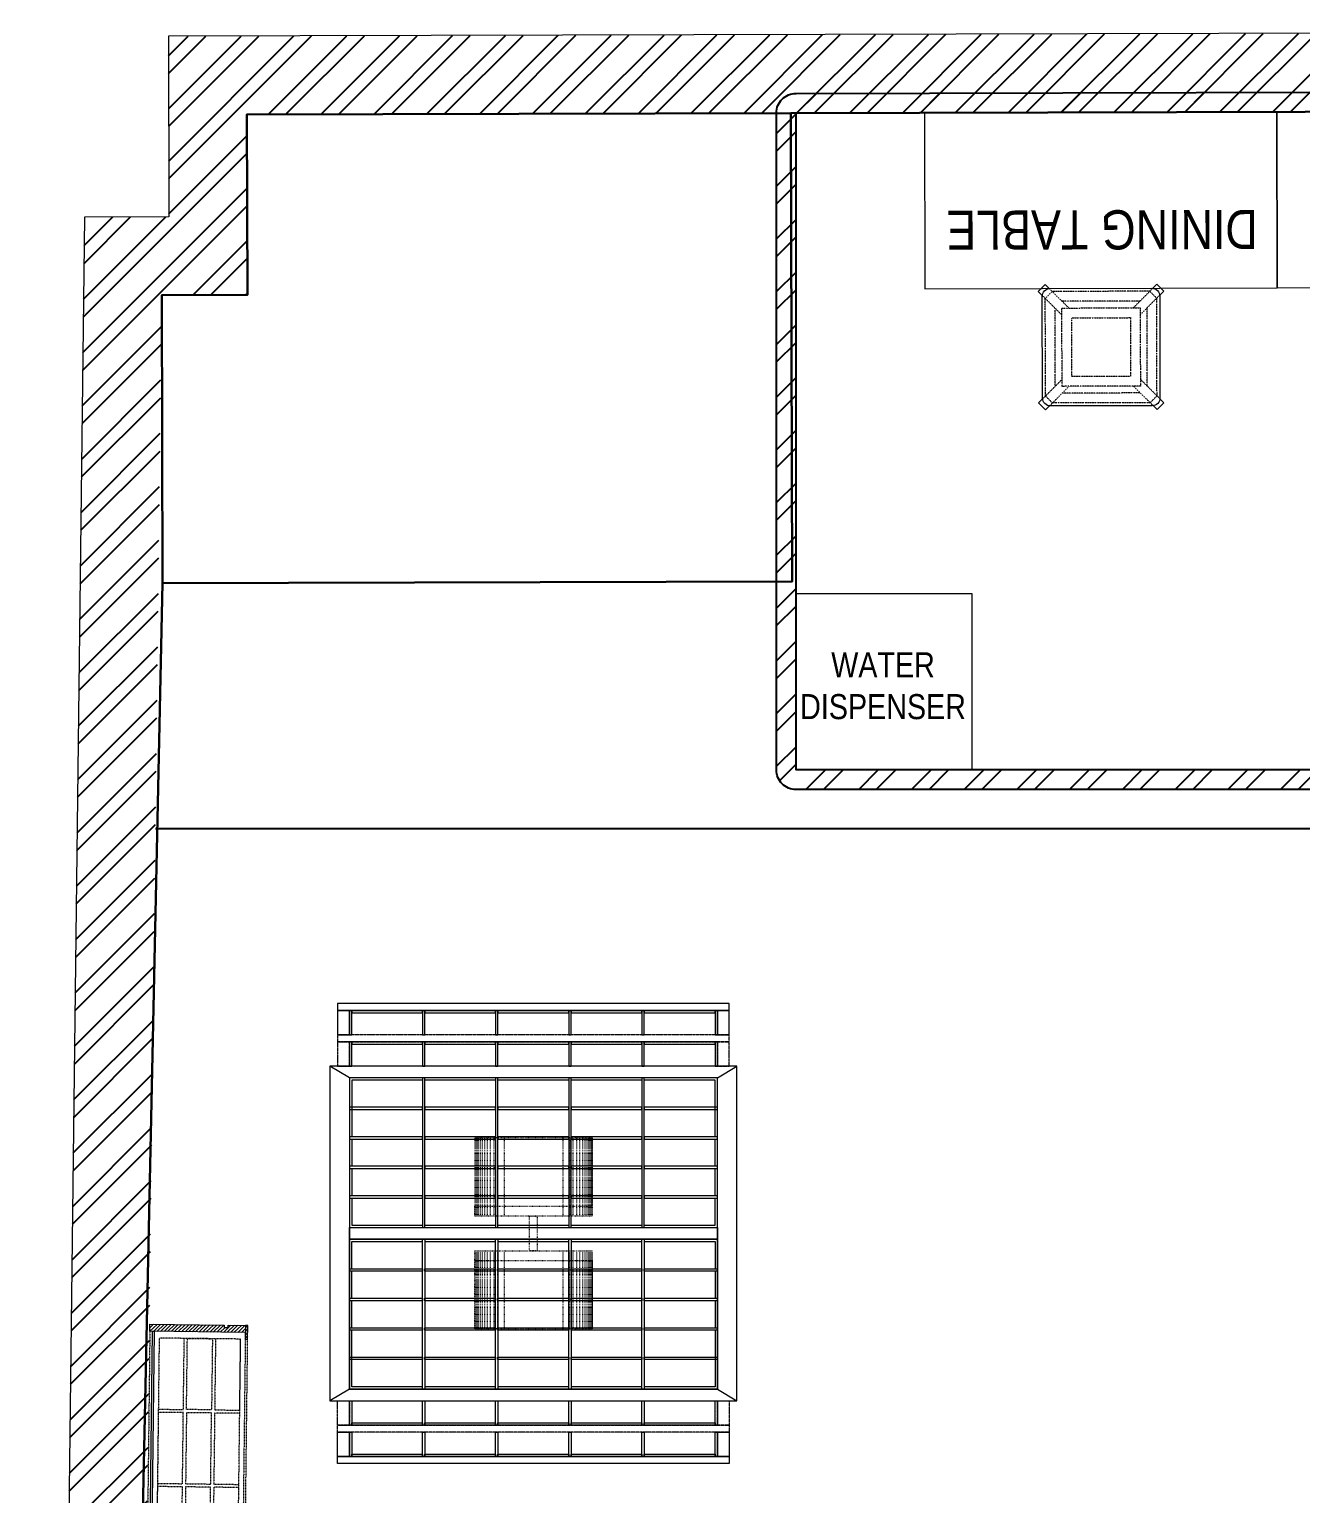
# Model space of a CAD drawing. Header units: millimetres. Extents: x -8946 to 2684, y -2892 to 9932.
# Drawn here: x -8946 to -5698, y 6191 to 9932 of the extents above; entities that cross this region are included whole.
import ezdxf

# ---------------------------------------------------------------- set-up
doc = ezdxf.new("R2010")
doc.units = ezdxf.units.MM
for name, pattern in [('a_p6_plan_L18$0$HIDDEN', [0.375, 0.25, -0.125]), ('ACAD_ISO03W100', [30, 12, -18]), ('DASHED', [100, -100])]:
    doc.linetypes.add(name, pattern=pattern)
for name, color, linetype, lineweight in [('I-LK DIM', 252, 'Continuous', 5), ('I-LK FF&E', 1, 'Continuous', 9), ('I-LK TEXT', 31, 'Continuous', 5), ('LN-ELEVATION-1', 81, 'Continuous', 13), ('LN-ELEVATION-2', 103, 'Continuous', 20), ('LN-ELEVATION-3', 125, 'a_p6_plan_L18$0$HIDDEN', 18), ('LN-ELEVATION-4', 145, 'Continuous', 13), ('LN-ELEVATION-5', 167, 'Continuous', 5), ('LN-HATCH', 251, 'Continuous', 0)]:
    doc.layers.add(name, color=color, linetype=linetype, lineweight=lineweight)
for name, color, linetype in [('RETAIL_SEPARATOR', 4, 'DASHED'), ('WALLS', 7, 'Continuous'), ('WALLS_3D', 7, 'Continuous')]:
    doc.layers.add(name, color=color, linetype=linetype)
doc.styles.add('LK TXT', font='Arial Narrow.ttf')
pattern_1 = [(45, (0, 0), (-67.3519, 67.3519), []), (45, (44.9, 0), (-67.3519, 67.3519), [])]
pattern_2 = [(45, (7858054.0837, 3504049.203), (-4.4901280605, 4.4901280605), [])]

# ---------------------------------------------------------------- blocks, each defined once
blk = doc.blocks.new('STORAGE_RACK_1')
at = {"layer": 'I-LK FF&E'}
blk.add_lwpolyline([(900, 450), (0, 450), (0, 0), (900, 0)], close=True, dxfattribs=at)
at = {"layer": 'I-LK TEXT', "color": 0, "linetype": 'Continuous', "ltscale": 3, "insert": (150.5, 360.1), "char_height": 100, "attachment_point": 1, "style": 'LK TXT'}
blk.add_mtext_dynamic_manual_height_columns('\\pxqc,t10;STORAGE \\P\\ptz;RACK', width=555.025, gutter_width=1, heights=[0], dxfattribs=at)
blk = doc.blocks.new('dfghthrtwe')
at = {"layer": 'LN-ELEVATION-1', "ltscale": 0.5}
blk.add_lwpolyline([(130, -225), (-130, -225, -0.414214), (-150, -205), (-150, 55, -0.414214), (-130, 75), (130, 75, -0.414214), (150, 55), (150, -205, -0.414214)], format="xyb", close=True, dxfattribs=at)
at = {"layer": 'LN-ELEVATION-3', "linetype": 'ACAD_ISO03W100', "ltscale": 0.05}
for p, q in [((-100, 7.3), (-142.4, 49.7)), ((-142.4, -199.7), (-142.4, 49.7)), ((-82.3, 25), (-124.7, 67.4)), ((124.7, 67.4), (-124.7, 67.4)), ((99.7, 42.4), (-99.7, 42.4)), ((82.3, 25), (124.7, 67.4)), ((100, 7.3), (142.4, 49.7)), ((142.4, -199.7), (142.4, 49.7)), ((-117.4, -174.7), (-117.4, 24.7)), ((117.4, -174.7), (117.4, 24.7)), ((-100, -157.3), (-142.4, -199.7)), ((-82.3, -175), (-124.7, -217.4)), ((82.3, -175), (124.7, -217.4)), ((100, -157.3), (142.4, -199.7)), ((124.7, -217.4), (-124.7, -217.4)), ((99.7, -192.4), (-99.7, -192.4))]:
    blk.add_line(p, q, dxfattribs=at)
for points in [[(-132.2, 74.9), (-124.7, 67.4), (-142.4, 49.7), (-149.9, 57.2)], [(132.2, 74.9), (124.7, 67.4), (142.4, 49.7), (149.9, 57.2)], [(-132.2, -224.9), (-124.7, -217.4), (-142.4, -199.7), (-149.9, -207.2)], [(132.2, -224.9), (124.7, -217.4), (142.4, -199.7), (149.9, -207.2)]]:
    blk.add_lwpolyline(points, dxfattribs=at)
for points in [[(100, -175), (-100, -175), (-100, 25), (100, 25)], [(75, -150), (-75, -150), (-75, 0), (75, 0)]]:
    blk.add_lwpolyline(points, close=True, dxfattribs=at)
at = {"layer": 'LN-ELEVATION-5', "ltscale": 0.5}
for points in [[(-149.9, 57.2), (-160.1, 67.4), (-142.4, 85.1), (-132.2, 74.9)], [(149.9, 57.2), (160.1, 67.4), (142.4, 85.1), (132.2, 74.9)], [(-149.9, -207.2), (-160.1, -217.4), (-142.4, -235.1), (-132.2, -224.9)], [(149.9, -207.2), (160.1, -217.4), (142.4, -235.1), (132.2, -224.9)]]:
    blk.add_lwpolyline(points, dxfattribs=at)
blk = doc.blocks.new('DINING_TABLE_MEDIUM_1', base_point=(0, 40.4))
at = {"layer": 'I-LK FF&E'}
blk.add_lwpolyline([(0, 40.4), (900, 40.4), (900, 490.4), (0, 490.4)], close=True, dxfattribs=at)
at = {"layer": 'I-LK FF&E', "rotation": 180}
blk.add_blockref('DFGHTHRTWE', (450, 565.4), dxfattribs=at)
at = {"layer": 'I-LK TEXT', "color": 0, "linetype": 'Continuous', "ltscale": 3, "insert": (55, 390.9), "char_height": 100, "attachment_point": 1, "style": 'LK TXT'}
blk.add_mtext_dynamic_manual_height_columns('\\pxqc;DINING TABLE', width=783.964, gutter_width=1, heights=[0], dxfattribs=at)
blk = doc.blocks.new('WATER_DISPENSER_1')
at = {"layer": 'I-LK FF&E'}
blk.add_lwpolyline([(0, 0), (450, 0), (450, 450), (0, 450)], close=True, dxfattribs=at)
at = {"layer": 'I-LK TEXT', "color": 0, "linetype": 'Continuous', "ltscale": 3, "insert": (109.4, 300.4), "char_height": 64.004, "attachment_point": 1, "style": 'LK TXT'}
blk.add_mtext_dynamic_manual_height_columns('\\pxqc;WATER \\PDISPENSER', width=225.434, gutter_width=0.64, heights=[0], dxfattribs=at)
blk = doc.blocks.new('12mm vc plan')
at = {"layer": 'LN-HATCH', "ltscale": 0.5}
h = blk.add_hatch(dxfattribs=at)
h.set_pattern_fill('ANSI31', color=256, scale=2)
h.set_pattern_definition([(45, (3760859.753, 1795248.936), (-4.490128061, 4.490128061), [])])
h.paths.add_polyline_path([(-1200, 250), (-1200, 60), (-1194, 60), (-1194, 50), (-1200, 50), (-1200, 6), (-1182, 6), (-1182, 250)])
h = blk.add_hatch(dxfattribs=at)
h.set_pattern_fill('ANSI31', color=256, scale=2)
h.set_pattern_definition(pattern_2)
h.paths.add_polyline_path([(0, 250), (0, 60), (-6, 60), (-6, 50), (0, 50), (0, 6), (-18, 6), (-18, 250)])
h = blk.add_hatch(dxfattribs=at)
h.set_pattern_fill('ANSI31', color=256, scale=2)
h.set_pattern_definition([(45, (7858047.0837, 3504049.203), (-4.4901280605, 4.4901280605), [])])
h.paths.add_polyline_path([(-1165, 6), (-1165, 0), (-1200, 0), (-1200, 6)])
h = blk.add_hatch(dxfattribs=at)
h.set_pattern_fill('ANSI31', color=256, scale=2)
h.set_pattern_definition(pattern_2)
h.paths.add_polyline_path([(-28, 6), (-28, 0), (0, 0), (0, 6)])
at = {"layer": 'LN-ELEVATION-1', "ltscale": 0.5}
for points in [[(-1200, 250), (-1200, 60), (-1194, 60), (-1194, 50), (-1200, 50), (-1200, 6), (-1182, 6), (-1182, 250)], [(-18, 238), (-1182, 238), (-1182, 244), (-18, 244)], [(0, 250), (0, 60), (-6, 60), (-6, 50), (0, 50), (0, 6), (-18, 6), (-18, 250)], [(-1165, 6), (-1165, 0), (-1200, 0), (-1200, 6)], [(-35, 6), (-35, 0), (0, 0), (0, 6)]]:
    blk.add_lwpolyline(points, close=True, dxfattribs=at)
at = {"layer": 'LN-ELEVATION-3', "ltscale": 0.5}
for p, q in [((-1182, 250), (-18, 250)), ((-1165, 6), (-35, 6)), ((-35, 0), (-1165, 0))]:
    blk.add_line(p, q, dxfattribs=at)
for points in [[(-1165, 226), (-35, 226), (-35, 18), (-1165, 18)], [(-1165, 226), (-983.3, 226), (-983.3, 162), (-1165, 162)], [(-975.3, 226), (-793.7, 226), (-793.7, 162), (-975.3, 162)], [(-785.7, 226), (-604, 226), (-604, 162), (-785.7, 162)], [(-596, 226), (-414.3, 226), (-414.3, 162), (-596, 162)], [(-406.3, 226), (-224.7, 226), (-224.7, 162), (-406.3, 162)], [(-216.7, 226), (-35, 226), (-35, 162), (-216.7, 162)], [(-1165, 90), (-983.3, 90), (-983.3, 154), (-1165, 154)], [(-975.3, 154), (-793.7, 154), (-793.7, 90), (-975.3, 90)], [(-785.7, 154), (-604, 154), (-604, 90), (-785.7, 90)], [(-596, 154), (-414.3, 154), (-414.3, 90), (-596, 90)], [(-406.3, 154), (-224.7, 154), (-224.7, 90), (-406.3, 90)], [(-216.7, 154), (-35, 154), (-35, 90), (-216.7, 90)], [(-1165, 82), (-983.3, 82), (-983.3, 18), (-1165, 18)], [(-975.3, 82), (-793.7, 82), (-793.7, 18), (-975.3, 18)], [(-785.7, 82), (-604, 82), (-604, 18), (-785.7, 18)], [(-596, 82), (-414.3, 82), (-414.3, 18), (-596, 18)], [(-406.3, 82), (-224.7, 82), (-224.7, 18), (-406.3, 18)], [(-216.7, 82), (-35, 82), (-35, 18), (-216.7, 18)]]:
    blk.add_lwpolyline(points, close=True, dxfattribs=at)
blk = doc.blocks.new('VC_FIXTURE_LARGE_7', base_point=(0, 0))
at = {"layer": 'I-LK FF&E', "xscale": -1}
blk.add_blockref('12MM VC PLAN', (0, 0), dxfattribs=at)
blk = doc.blocks.new('euro mirror')
at = {"layer": 'LN-ELEVATION-4', "linetype": 'ACAD_ISO03W100', "ltscale": 0.1}
blk.add_lwpolyline([(0, 47.3), (0, -41.5), (-20, -41.5), (-20, 47.3)], close=True, dxfattribs=at)
at = {"layer": 'LN-ELEVATION-5', "linetype": 'ACAD_ISO03W100', "ltscale": 0.1}
for p, q in [((-159.9, 246.9), (-159.9, 47.3)), ((-159.7, 246.9), (-159.7, 47.3)), ((-159.4, 246.9), (-159.4, 47.3)), ((-159, 246.9), (-159, 47.3)), ((-158.5, 246.9), (-158.5, 47.3)), ((-157.9, 246.9), (-157.9, 47.3)), ((-157.1, 246.9), (-157.1, 47.3)), ((-156.1, 246.9), (-156.1, 47.3)), ((-154.1, 246.9), (-154.1, 47.3)), ((-151.1, 246.9), (-151.1, 47.3)), ((-146.1, 246.9), (-146.1, 47.3)), ((-141.1, 246.9), (-141.1, 47.3)), ((-135.1, 246.9), (-135.1, 47.3)), ((-128.1, 246.9), (-128.1, 47.3)), ((-120.1, 246.9), (-120.1, 47.3)), ((-111.1, 246.9), (-111.1, 47.3)), ((-102.1, 246.9), (-102.1, 47.3)), ((-85, 246.9), (-85, 47.3)), ((65, 246.9), (65, 47.3)), ((82.1, 246.9), (82.1, 47.3)), ((91.1, 246.9), (91.1, 47.3)), ((100.1, 246.9), (100.1, 47.3)), ((108.1, 246.9), (108.1, 47.3)), ((115.1, 246.9), (115.1, 47.3)), ((121.1, 246.9), (121.1, 47.3)), ((126.1, 246.9), (126.1, 47.3)), ((131.1, 246.9), (131.1, 47.3)), ((134.1, 246.9), (134.1, 47.3)), ((136.1, 246.9), (136.1, 47.3)), ((137.1, 246.9), (137.1, 47.3)), ((137.9, 246.9), (137.9, 47.3)), ((138.5, 246.9), (138.5, 47.3)), ((139, 246.9), (139, 47.3)), ((139.4, 246.9), (139.4, 47.3)), ((139.7, 246.9), (139.7, 47.3)), ((139.9, 246.9), (139.9, 47.3)), ((-159.9, -41.5), (-159.9, -241.1)), ((-159.7, -41.5), (-159.7, -241.1)), ((-159.4, -41.5), (-159.4, -241.1)), ((-159, -41.5), (-159, -241.1)), ((-158.5, -41.5), (-158.5, -241.1)), ((-157.9, -41.5), (-157.9, -241.1)), ((-157.1, -41.5), (-157.1, -241.1)), ((-156.1, -41.5), (-156.1, -241.1)), ((-154.1, -41.5), (-154.1, -241.1)), ((-151.1, -41.5), (-151.1, -241.1)), ((-146.1, -41.5), (-146.1, -241.1)), ((-141.1, -41.5), (-141.1, -241.1)), ((-135.1, -41.5), (-135.1, -241.1)), ((-128.1, -41.5), (-128.1, -241.1)), ((-120.1, -41.5), (-120.1, -241.1)), ((-111.1, -41.5), (-111.1, -241.1)), ((-102.1, -41.5), (-102.1, -241.1)), ((-85, -41.5), (-85, -241.1)), ((65, -41.5), (65, -241.1)), ((82.1, -41.5), (82.1, -241.1)), ((91.1, -41.5), (91.1, -241.1)), ((100.1, -41.5), (100.1, -241.1)), ((108.1, -41.5), (108.1, -241.1)), ((115.1, -41.5), (115.1, -241.1)), ((121.1, -41.5), (121.1, -241.1)), ((126.1, -41.5), (126.1, -241.1)), ((131.1, -41.5), (131.1, -241.1)), ((134.1, -41.5), (134.1, -241.1)), ((136.1, -41.5), (136.1, -241.1)), ((137.1, -41.5), (137.1, -241.1)), ((137.9, -41.5), (137.9, -241.1)), ((138.5, -41.5), (138.5, -241.1)), ((139, -41.5), (139, -241.1)), ((139.4, -41.5), (139.4, -241.1)), ((139.7, -41.5), (139.7, -241.1)), ((139.9, -41.5), (139.9, -241.1))]:
    blk.add_line(p, q, dxfattribs=at)
for points in [[(140, 73), (140, 246.9), (-160, 246.9), (-160, 73)], [(140, -67.1), (140, -241.1), (-160, -241.1), (-160, -67.1)]]:
    blk.add_lwpolyline(points, dxfattribs=at)
for points in [[(140, 73), (140, 47.3), (-160, 47.3), (-160, 73)], [(140, -41.5), (140, -67.1), (-160, -67.1), (-160, -41.5)]]:
    blk.add_lwpolyline(points, close=True, dxfattribs=at)
blk = doc.blocks.new('eurocenter 1040')
at = {"layer": 'LN-ELEVATION-1'}
for points in [[(-470, -327.4), (470, -327.4), (470, 467.6), (-470, 467.6)], [(-470, 85.1), (470, 85.1), (470, 467.6), (-470, 467.6)], [(-283.2, 85.1), (-277.2, 85.1), (-277.2, 467.6), (-283.2, 467.6)], [(-96.4, 85.1), (-90.4, 85.1), (-90.4, 467.6), (-96.4, 467.6)], [(90.4, 85.1), (96.4, 85.1), (96.4, 467.6), (90.4, 467.6)], [(277.2, 85.1), (283.2, 85.1), (283.2, 467.6), (277.2, 467.6)], [(-470, 386.6), (-283.2, 386.6), (-283.2, 392.6), (-470, 392.6)], [(-277.2, 386.6), (-96.4, 386.6), (-96.4, 392.6), (-277.2, 392.6)], [(-90.4, 386.6), (90.4, 386.6), (90.4, 392.6), (-90.4, 392.6)], [(96.4, 386.6), (277.2, 386.6), (277.2, 392.6), (96.4, 392.6)], [(283.2, 386.6), (470, 386.6), (470, 392.6), (283.2, 392.6)], [(-470, 311.2), (-283.2, 311.2), (-283.2, 317.2), (-470, 317.2)], [(-277.2, 311.2), (-96.4, 311.2), (-96.4, 317.2), (-277.2, 317.2)], [(-90.4, 311.2), (90.4, 311.2), (90.4, 317.2), (-90.4, 317.2)], [(96.4, 311.2), (277.2, 311.2), (277.2, 317.2), (96.4, 317.2)], [(283.2, 311.2), (470, 311.2), (470, 317.2), (283.2, 317.2)], [(-470, 235.8), (-283.2, 235.8), (-283.2, 241.8), (-470, 241.8)], [(-277.2, 235.8), (-96.4, 235.8), (-96.4, 241.8), (-277.2, 241.8)], [(-90.4, 235.8), (90.4, 235.8), (90.4, 241.8), (-90.4, 241.8)], [(96.4, 235.8), (277.2, 235.8), (277.2, 241.8), (96.4, 241.8)], [(283.2, 235.8), (470, 235.8), (470, 241.8), (283.2, 241.8)], [(-470, 160.4), (-283.2, 160.4), (-283.2, 166.4), (-470, 166.4)], [(-277.2, 160.4), (-96.4, 160.4), (-96.4, 166.4), (-277.2, 166.4)], [(-90.4, 160.4), (90.4, 160.4), (90.4, 166.4), (-90.4, 166.4)], [(96.4, 160.4), (277.2, 160.4), (277.2, 166.4), (96.4, 166.4)], [(283.2, 160.4), (470, 160.4), (470, 166.4), (283.2, 166.4)], [(-470, 85.1), (470, 85.1), (470, 55.1), (-470, 55.1)], [(-470, 55.1), (470, 55.1), (470, -327.4), (-470, -327.4)], [(-283.2, 55.1), (-277.2, 55.1), (-277.2, -327.4), (-283.2, -327.4)], [(-96.4, 55.1), (-90.4, 55.1), (-90.4, -327.4), (-96.4, -327.4)], [(90.4, 55.1), (96.4, 55.1), (96.4, -327.4), (90.4, -327.4)], [(277.2, 55.1), (283.2, 55.1), (283.2, -327.4), (277.2, -327.4)], [(-470, -20.3), (-283.2, -20.3), (-283.2, -26.3), (-470, -26.3)], [(-277.2, -20.3), (-96.4, -20.3), (-96.4, -26.3), (-277.2, -26.3)], [(-90.4, -20.3), (90.4, -20.3), (90.4, -26.3), (-90.4, -26.3)], [(96.4, -20.3), (277.2, -20.3), (277.2, -26.3), (96.4, -26.3)], [(283.2, -20.3), (470, -20.3), (470, -26.3), (283.2, -26.3)], [(-470, -95.7), (-283.2, -95.7), (-283.2, -101.7), (-470, -101.7)], [(-277.2, -95.7), (-96.4, -95.7), (-96.4, -101.7), (-277.2, -101.7)], [(-90.4, -95.7), (90.4, -95.7), (90.4, -101.7), (-90.4, -101.7)], [(96.4, -95.7), (277.2, -95.7), (277.2, -101.7), (96.4, -101.7)], [(283.2, -95.7), (470, -95.7), (470, -101.7), (283.2, -101.7)], [(-470, -171.1), (-283.2, -171.1), (-283.2, -177.1), (-470, -177.1)], [(-277.2, -171.1), (-96.4, -171.1), (-96.4, -177.1), (-277.2, -177.1)], [(-90.4, -171.1), (90.4, -171.1), (90.4, -177.1), (-90.4, -177.1)], [(96.4, -171.1), (277.2, -171.1), (277.2, -177.1), (96.4, -177.1)], [(283.2, -171.1), (470, -171.1), (470, -177.1), (283.2, -177.1)], [(-470, -246.4), (-283.2, -246.4), (-283.2, -252.4), (-470, -252.4)], [(-277.2, -246.4), (-96.4, -246.4), (-96.4, -252.4), (-277.2, -252.4)], [(-90.4, -246.4), (90.4, -246.4), (90.4, -252.4), (-90.4, -252.4)], [(96.4, -246.4), (277.2, -246.4), (277.2, -252.4), (96.4, -252.4)], [(283.2, -246.4), (470, -246.4), (470, -252.4), (283.2, -252.4)]]:
    blk.add_lwpolyline(points, close=True, dxfattribs=at)
for points in [[(-283.2, 461.6), (-464, 461.6), (-464, 317.2)], [(-96.4, 461.6), (-277.2, 461.6)], [(90.4, 461.6), (-90.4, 461.6)], [(277.2, 461.6), (96.4, 461.6)], [(464, 317.2), (464, 461.6), (283.2, 461.6)], [(-464, 311.2), (-464, 241.8)], [(464, 241.8), (464, 311.2)], [(-464, 235.8), (-464, 166.4)], [(464, 166.4), (464, 235.8)], [(-464, 160.4), (-464, 91.1), (-283.2, 91.1)], [(283.2, 91.1), (464, 91.1), (464, 160.4)], [(-277.2, 91.1), (-96.4, 91.1)], [(-90.4, 91.1), (90.4, 91.1)], [(96.4, 91.1), (277.2, 91.1)], [(-464, -20.3), (-464, 49.1), (-283.2, 49.1)], [(-277.2, 49.1), (-96.4, 49.1)], [(-90.4, 49.1), (90.4, 49.1)], [(96.4, 49.1), (277.2, 49.1)], [(283.2, 49.1), (464, 49.1), (464, -20.3)], [(-464, -95.7), (-464, -26.3)], [(464, -26.3), (464, -95.7)], [(-464, -171.1), (-464, -101.7)], [(464, -101.7), (464, -171.1)], [(-283.2, -321.4), (-464, -321.4), (-464, -177.1)], [(464, -177.1), (464, -321.4), (283.2, -321.4)], [(-96.4, -321.4), (-277.2, -321.4)], [(90.4, -321.4), (-90.4, -321.4)], [(277.2, -321.4), (96.4, -321.4)]]:
    blk.add_lwpolyline(points, dxfattribs=at)
at = {"layer": 'LN-ELEVATION-2'}
blk.add_lwpolyline([(-520, -357.4), (520, -357.4), (520, 497.6), (-520, 497.6)], close=True, dxfattribs=at)
for points in [[(-470, 467.6), (-520, 497.6)], [(470, 467.6), (520, 497.6)], [(-470, -327.4), (-520, -357.4)], [(470, -327.4), (520, -357.4)]]:
    blk.add_lwpolyline(points, dxfattribs=at)
at = {"layer": 'LN-ELEVATION-3'}
for points in [[(-500, 559.6), (500, 559.6), (500, 577.6), (-500, 577.6)], [(-500, 497.6), (-470, 497.6), (-470, 559.6), (-500, 559.6)], [(470, 497.6), (500, 497.6), (500, 559.6), (470, 559.6)], [(-500, -357.4), (-470, -357.4), (-470, -419.4), (-500, -419.4)], [(470, -357.4), (500, -357.4), (500, -419.4), (470, -419.4)], [(-500, -419.4), (500, -419.4), (500, -437.4), (-500, -437.4)]]:
    blk.add_lwpolyline(points, close=True, dxfattribs=at)
at = {"layer": 'LN-ELEVATION-4'}
for points in [[(-500, 639.6), (500, 639.6), (500, 657.6), (-500, 657.6)], [(-500, 577.6), (-470, 577.6), (-470, 639.6), (-500, 639.6)], [(470, 577.6), (500, 577.6), (500, 639.6), (470, 639.6)], [(-470, 497.6), (-464, 497.6), (-464, 559.6), (-470, 559.6)], [(-464, 553.6), (-283.2, 553.6), (-283.2, 559.6), (-464, 559.6)], [(-283.2, 497.6), (-277.2, 497.6), (-277.2, 559.6), (-283.2, 559.6)], [(-277.2, 553.6), (-96.4, 553.6), (-96.4, 559.6), (-277.2, 559.6)], [(-96.4, 497.6), (-90.4, 497.6), (-90.4, 559.6), (-96.4, 559.6)], [(-90.4, 553.6), (90.4, 553.6), (90.4, 559.6), (-90.4, 559.6)], [(90.4, 497.6), (96.4, 497.6), (96.4, 559.6), (90.4, 559.6)], [(96.4, 553.6), (277.2, 553.6), (277.2, 559.6), (96.4, 559.6)], [(277.2, 497.6), (283.2, 497.6), (283.2, 559.6), (277.2, 559.6)], [(283.2, 553.6), (464, 553.6), (464, 559.6), (283.2, 559.6)], [(464, 497.6), (470, 497.6), (470, 559.6), (464, 559.6)], [(-470, -357.4), (-464, -357.4), (-464, -419.4), (-470, -419.4)], [(-283.2, -357.4), (-277.2, -357.4), (-277.2, -419.4), (-283.2, -419.4)], [(-96.4, -357.4), (-90.4, -357.4), (-90.4, -419.4), (-96.4, -419.4)], [(90.4, -357.4), (96.4, -357.4), (96.4, -419.4), (90.4, -419.4)], [(277.2, -357.4), (283.2, -357.4), (283.2, -419.4), (277.2, -419.4)], [(464, -357.4), (470, -357.4), (470, -419.4), (464, -419.4)], [(-500, -437.4), (-470, -437.4), (-470, -499.4), (-500, -499.4)], [(-464, -413.4), (-283.2, -413.4), (-283.2, -419.4), (-464, -419.4)], [(-277.2, -413.4), (-96.4, -413.4), (-96.4, -419.4), (-277.2, -419.4)], [(-90.4, -413.4), (90.4, -413.4), (90.4, -419.4), (-90.4, -419.4)], [(96.4, -413.4), (277.2, -413.4), (277.2, -419.4), (96.4, -419.4)], [(283.2, -413.4), (464, -413.4), (464, -419.4), (283.2, -419.4)], [(470, -437.4), (500, -437.4), (500, -499.4), (470, -499.4)], [(-500, -499.4), (500, -499.4), (500, -517.4), (-500, -517.4)]]:
    blk.add_lwpolyline(points, close=True, dxfattribs=at)
at = {"layer": 'LN-ELEVATION-5'}
for points in [[(-470, 577.6), (-464, 577.6), (-464, 639.6), (-470, 639.6)], [(-464, 633.6), (-283.2, 633.6), (-283.2, 639.6), (-464, 639.6)], [(-283.2, 577.6), (-277.2, 577.6), (-277.2, 639.6), (-283.2, 639.6)], [(-277.2, 633.6), (-96.4, 633.6), (-96.4, 639.6), (-277.2, 639.6)], [(-96.4, 577.6), (-90.4, 577.6), (-90.4, 639.6), (-96.4, 639.6)], [(-90.4, 633.6), (90.4, 633.6), (90.4, 639.6), (-90.4, 639.6)], [(90.4, 577.6), (96.4, 577.6), (96.4, 639.6), (90.4, 639.6)], [(96.4, 633.6), (277.2, 633.6), (277.2, 639.6), (96.4, 639.6)], [(277.2, 577.6), (283.2, 577.6), (283.2, 639.6), (277.2, 639.6)], [(283.2, 633.6), (464, 633.6), (464, 639.6), (283.2, 639.6)], [(464, 577.6), (470, 577.6), (470, 639.6), (464, 639.6)], [(-470, -437.4), (-464, -437.4), (-464, -499.4), (-470, -499.4)], [(-283.2, -437.4), (-277.2, -437.4), (-277.2, -499.4), (-283.2, -499.4)], [(-96.4, -437.4), (-90.4, -437.4), (-90.4, -499.4), (-96.4, -499.4)], [(90.4, -437.4), (96.4, -437.4), (96.4, -499.4), (90.4, -499.4)], [(277.2, -437.4), (283.2, -437.4), (283.2, -499.4), (277.2, -499.4)], [(464, -437.4), (470, -437.4), (470, -499.4), (464, -499.4)], [(-464, -493.4), (-283.2, -493.4), (-283.2, -499.4), (-464, -499.4)], [(-277.2, -493.4), (-96.4, -493.4), (-96.4, -499.4), (-277.2, -499.4)], [(-90.4, -493.4), (90.4, -493.4), (90.4, -499.4), (-90.4, -499.4)], [(96.4, -493.4), (277.2, -493.4), (277.2, -499.4), (96.4, -499.4)], [(283.2, -493.4), (464, -493.4), (464, -499.4), (283.2, -499.4)]]:
    blk.add_lwpolyline(points, close=True, dxfattribs=at)
at = {"layer": 'I-LK DIM'}
blk.add_blockref('EURO MIRROR', (10, 67.1), dxfattribs=at)
blk = doc.blocks.new('EURO_CENTRE_3', base_point=(0, 0))
at = {"layer": 'I-LK FF&E'}
blk.add_blockref('EUROCENTER 1040', (520, 517.4), dxfattribs=at)

msp = doc.modelspace()

# ---------------------------------------------------------------- hatches: boundary and pattern name
at = {"layer": 'BOH_WALL_VALID'}
h = msp.add_hatch(dxfattribs=at)
h.set_pattern_fill('ANSI32', scale=10, angle=90)
h.set_pattern_definition(pattern_1)
h.paths.add_polyline_path([(-2559.6, 9729.5), (-2559.6, 8040.1), (-6987.3, 8040.1), (-6987.3, 9718.3)])
h.paths.add_polyline_path([(-2559.8, 9779.5), (-2554.8, 9779.3), (-2550, 9778.6), (-2545.2, 9777.4), (-2540.6, 9775.8), (-2536.1, 9773.7), (-2531.9, 9771.2), (-2528, 9768.2), (-2524.3, 9764.9), (-2521, 9761.3), (-2518.1, 9757.4), (-2515.6, 9753.1), (-2513.4, 9748.7), (-2511.8, 9744.1), (-2510.6, 9739.3), (-2509.9, 9734.4), (-2509.6, 9729.5), (-2509.6, 8040.1), (-2509.9, 8035.2), (-2510.6, 8030.3), (-2511.8, 8025.5), (-2513.4, 8020.9), (-2515.5, 8016.5), (-2518.1, 8012.3), (-2521, 8008.3), (-2524.3, 8004.7), (-2527.9, 8001.4), (-2531.9, 7998.5), (-2536.1, 7996), (-2540.5, 7993.9), (-2545.1, 7992.2), (-2549.9, 7991), (-2554.7, 7990.3), (-2559.6, 7990.1), (-6987.3, 7990.1), (-6992.2, 7990.3), (-6997.1, 7991), (-7001.8, 7992.2), (-7006.5, 7993.9), (-7010.9, 7996), (-7015.1, 7998.5), (-7019.1, 8001.4), (-7022.7, 8004.7), (-7026, 8008.3), (-7028.9, 8012.3), (-7031.4, 8016.5), (-7033.5, 8020.9), (-7035.2, 8025.5), (-7036.4, 8030.3), (-7037.1, 8035.2), (-7037.3, 8040.1), (-7037.3, 9718.3), (-7037.1, 9723.2), (-7036.4, 9728), (-7035.2, 9732.8), (-7033.5, 9737.4), (-7031.4, 9741.8), (-7028.9, 9746), (-7026, 9750), (-7022.7, 9753.6), (-7019.1, 9756.9), (-7015.2, 9759.8), (-7011, 9762.3), (-7006.6, 9764.4), (-7001.9, 9766.1), (-6997.2, 9767.3), (-6992.4, 9768), (-6987.5, 9768.3)])
at = {"layer": 'LENS_HATCH_WALL', "true_color": 0x787878}
h = msp.add_hatch(dxfattribs=at)
h.set_pattern_fill('ANSI32', scale=10, angle=90)
h.set_pattern_definition(pattern_1)
h.paths.add_polyline_path([(-1463.9, -2827.4), (-1464.6, -2562.1), (-977.4, -2560.8), (-988.2, 1660.2), (-1156.2, 1659.8), (-1157, 1991.8), (2683.9, 2001.6), (2664, 9818), (-1164, 9808.3), (-1163.6, 9664), (-1546.3, 9663.1), (-1547, 9932.1), (-8590.4, 9914.2), (-8589.2, 9453), (-8804.7, 9452.4), (-8945.9, -2275.9), (-8568.4, -2274.9), (-8566.9, -2845.4)])
h.paths.add_polyline_path([(-8366.9, -2839.9), (-8368.9, -2074.4), (-8743.5, -2075.4), (-8607.1, 9252.9), (-8388.7, 9253.5), (-8389.9, 9714.7), (-1746.5, 9731.6), (-1745.8, 9462.6), (-963.1, 9464.6), (-963.5, 9608.8), (2464.5, 9617.5), (2483.3, 2201.1), (-1357.5, 2191.3), (-1355.7, 1459.3), (-1187.6, 1459.7), (-1177.9, -2361.4), (-1665.1, -2362.6), (-1663.9, -2822.9)])

# ---------------------------------------------------------------- linework, layer by layer
at = {"layer": 'BOH_WALL_VALID_OUTLINE', "color": 251, "lineweight": 25}
msp.add_lwpolyline([(-2559.6, 7990.1), (-6987.3, 7990.1), (-6992.2, 7990.3), (-6997.1, 7991), (-7001.8, 7992.2), (-7006.5, 7993.9), (-7010.9, 7996), (-7015.1, 7998.5), (-7019.1, 8001.4), (-7022.7, 8004.7), (-7026, 8008.3), (-7028.9, 8012.3), (-7031.4, 8016.5), (-7033.5, 8020.9), (-7035.2, 8025.5), (-7036.4, 8030.3), (-7037.1, 8035.2), (-7037.3, 8040.1), (-7037.3, 9718.3), (-7037.1, 9723.2), (-7036.4, 9728), (-7035.2, 9732.8), (-7033.5, 9737.4), (-7031.4, 9741.8), (-7028.9, 9746), (-7026, 9750), (-7022.7, 9753.6), (-7019.1, 9756.9), (-7015.2, 9759.8), (-7011, 9762.3), (-7006.6, 9764.4), (-7001.9, 9766.1), (-6997.2, 9767.3), (-6992.4, 9768), (-6987.5, 9768.3), (-2559.8, 9779.5)], dxfattribs=at)
msp.add_lwpolyline([(-2559.6, 9729.5), (-2559.6, 8040.1), (-6987.3, 8040.1), (-6987.3, 9718.3), (-2559.6, 9729.5)], close=True, dxfattribs=at)
at = {"layer": 'LENS_WALL_OUTLINE', "lineweight": 13, "true_color": 0xffffff}
msp.add_lwpolyline([(-1463.9, -2827.4), (-1464.6, -2562.1), (-977.4, -2560.8), (-988.2, 1660.2), (-1156.2, 1659.8), (-1157, 1991.8), (2683.9, 2001.6), (2664, 9818), (-1164, 9808.3), (-1163.6, 9664), (-1546.3, 9663.1), (-1547, 9932.1), (-8590.4, 9914.2), (-8589.2, 9453), (-8804.7, 9452.4), (-8945.9, -2275.9), (-8568.4, -2274.9), (-8566.9, -2845.4)], close=True, dxfattribs=at)
at = {"layer": 'RETAIL_SEPARATOR'}
msp.add_line((-8623.5, 7890.1), (2468.9, 7890.1), dxfattribs=at)
at = {"layer": 'WALLS'}
for p, q in [((-7000.4, 9718.2), (-1746.5, 9731.6)), ((-8389.9, 9714.7), (-7000.4, 9718.2)), ((-8388.7, 9253.5), (-8389.9, 9714.7)), ((-6997.3, 8521.3), (-7000.4, 9718.2)), ((-8607.1, 9252.9), (-8388.7, 9253.5)), ((-8605.3, 8517.2), (-8607.1, 9252.9)), ((-8753.6, 1525.2), (-8605.3, 8517.2)), ((-8605.3, 8517.2), (-6997.3, 8521.3))]:
    msp.add_line(p, q, dxfattribs=at)
at = {"layer": 'WALLS_3D'}
for points in [[(-7000.4, 9718.2), (-1746.5, 9731.6), (-1746.5, 9731.6, 2754), (-7000.4, 9718.2, 2754)], [(-8389.9, 9714.7), (-7000.4, 9718.2), (-7000.4, 9718.2, 2754), (-8389.9, 9714.7, 2754)], [(-8388.7, 9253.5), (-8389.9, 9714.7), (-8389.9, 9714.7, 3055.9), (-8388.7, 9253.5, 3055.9)], [(-6997.3, 8521.3), (-7000.4, 9718.2), (-7000.4, 9718.2, 3055.9), (-6997.3, 8521.3, 3055.9)], [(-8607.1, 9252.9), (-8388.7, 9253.5), (-8388.7, 9253.5, 3055.9), (-8607.1, 9252.9, 3055.9)], [(-8605.3, 8517.2), (-8607.1, 9252.9), (-8607.1, 9252.9, 3055.9), (-8605.3, 8517.2, 3055.9)], [(-8753.6, 1525.2), (-8605.3, 8517.2), (-8605.3, 8517.2, 3292.5), (-8753.6, 1525.2, 3292.5)], [(-8605.3, 8517.2), (-6997.3, 8521.3), (-6997.3, 8521.3, 3055.9), (-8605.3, 8517.2, 3055.9)]]:
    msp.add_3dface(points, dxfattribs=at)

# ---------------------------------------------------------------- block references
for name, p, rotation in [('DINING_TABLE_MEDIUM_1', (-5759.6, 9721.4), -179.85434196530852), ('STORAGE_RACK_1', (-4859.6, 9723.7), -179.85434196530852), ('VC_FIXTURE_LARGE_7', (-8402.2, 5421.1), 89.31018500230596)]:
    msp.add_blockref(name, p, dxfattribs=dict(rotation=rotation))
for name, p in [('WATER_DISPENSER_1', (-6987.3, 8040.1)), ('EURO_CENTRE_3', (-8178.3, 6268.6))]:
    msp.add_blockref(name, p)

doc.saveas('drawing.dxf')
